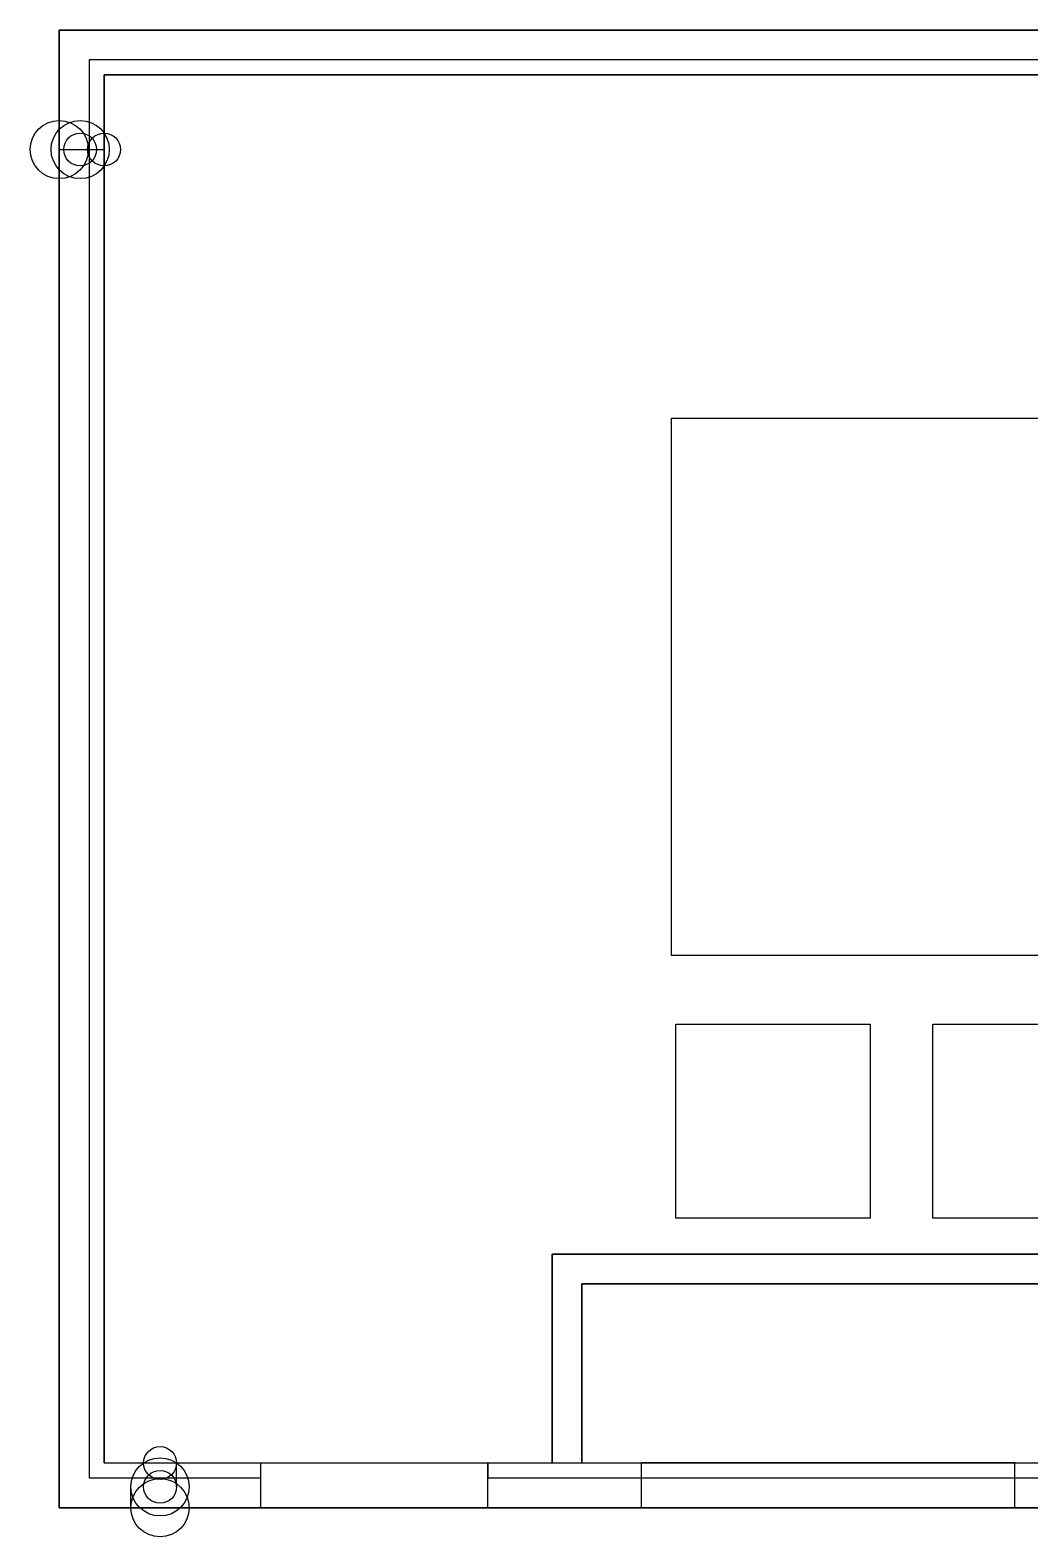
# Model space of a CAD drawing. Extents: x -67 to 67, y -52 to 49.
# Drawn here: x -67 to 0, y -52 to 49 of the extents above; entities that cross this region are included whole.
import ezdxf

# ---------------------------------------------------------------- set-up
doc = ezdxf.new("R2010")
doc.units = 0
doc.layers.add('Cut', color=7, linetype='CONTINUOUS')

msp = doc.modelspace()

# ---------------------------------------------------------------- linework, layer by layer
at = {"layer": 'Cut'}
for p, q in [((-65, 49), (-65, 49, -2)), ((-65, 49), (65, 49)), ((-65, 49, -2), (65, 49, -2)), ((-65, 49), (-65, 49, -2)), ((-65, -50), (-65, 49)), ((-65, -50, -2), (-65, 49, -2)), ((-65, 49), (65, 49)), ((-65, -50), (-65, 49)), ((-65, 49, -2), (-65, 49, -26)), ((-65, 49, -2), (65, 49, -2)), ((65, 49, -26), (-65, 49, -26)), ((-65, 49, -2), (-65, 49, -26)), ((-65, -50, -2), (-65, 49, -2)), ((-65, 49, -26), (-65, -50, -26)), ((-65, 49, -26), (-65, -50, -26)), ((65, 49, -26), (-65, 49, -26)), ((63, 47, -26), (-63, 47, -26)), ((-63, 47, -26), (-63, -48, -26)), ((-63, 47, -26), (-63, 47, -24)), ((63, 47, -26), (-63, 47, -26)), ((63, 47, -24), (-63, 47, -24)), ((-63, 47, -26), (-63, 47, -24)), ((-63, 47, -26), (-63, -48, -26)), ((-63, 47, -24), (-63, -48, -24)), ((-63, 47, -24), (-63, -48, -24)), ((63, 47, -24), (-63, 47, -24)), ((-62, 46, -2), (62, 46, -2)), ((-62, -47, -2), (-62, 46, -2)), ((-62, 46, -2), (62, 46, -2)), ((62, 46, -24), (-62, 46, -24)), ((-62, 46, -2), (-62, 46, -24)), ((-62, -47, -2), (-62, 46, -2)), ((-62, 46, -2), (-62, 46, -24)), ((-62, 46, -24), (-62, -47, -24)), ((62, 46, -24), (-62, 46, -24)), ((-62, 46, -24), (-62, -47, -24)), ((-65, 41, -17.05), (-63.6, 41, -17.05)), ((-65, 41, -17.05), (-63.6, 41, -17.05)), ((-63.6, 41, -17.9), (-62, 41, -17.9)), ((-63.6, 41, -17.9), (-62, 41, -17.9)), ((-24, 23), (24, 23)), ((-24, -13), (-24, 23)), ((-24, 23), (-24, 23, -2)), ((-24, 23), (24, 23)), ((-24, 23, -2), (24, 23, -2)), ((-24, 23), (-24, 23, -2)), ((-24, -13), (-24, 23)), ((-24, -13, -2), (-24, 23, -2)), ((-24, 23, -2), (24, 23, -2)), ((-24, -13, -2), (-24, 23, -2)), ((24, -13), (-24, -13)), ((-24, -13), (-24, -13, -2)), ((-24, -13), (-24, -13, -2)), ((24, -13), (-24, -13)), ((24, -13, -2), (-24, -13, -2)), ((24, -13, -2), (-24, -13, -2)), ((-23.7, -17.6), (-10.7, -17.6)), ((-23.7, -30.6), (-23.7, -17.6)), ((-23.7, -17.6), (-23.7, -17.6, -2)), ((-23.7, -17.6), (-10.7, -17.6)), ((-23.7, -17.6, -2), (-10.7, -17.6, -2)), ((-23.7, -17.6), (-23.7, -17.6, -2)), ((-23.7, -30.6), (-23.7, -17.6)), ((-23.7, -30.6, -2), (-23.7, -17.6, -2)), ((-23.7, -17.6, -2), (-10.7, -17.6, -2)), ((-23.7, -30.6, -2), (-23.7, -17.6, -2)), ((-10.7, -17.6), (-10.7, -30.6)), ((-10.7, -17.6), (-10.7, -17.6, -2)), ((-10.7, -17.6), (-10.7, -17.6, -2)), ((-10.7, -17.6), (-10.7, -30.6)), ((-10.7, -17.6, -2), (-10.7, -30.6, -2)), ((-10.7, -17.6, -2), (-10.7, -30.6, -2)), ((-6.5, -17.6), (6.5, -17.6)), ((-6.5, -30.6), (-6.5, -17.6)), ((-6.5, -17.6), (-6.5, -17.6, -2)), ((-6.5, -17.6), (6.5, -17.6)), ((-6.5, -17.6, -2), (6.5, -17.6, -2)), ((-6.5, -17.6), (-6.5, -17.6, -2)), ((-6.5, -30.6), (-6.5, -17.6)), ((-6.5, -30.6, -2), (-6.5, -17.6, -2)), ((-6.5, -17.6, -2), (6.5, -17.6, -2)), ((-6.5, -30.6, -2), (-6.5, -17.6, -2)), ((-10.7, -30.6), (-23.7, -30.6)), ((-23.7, -30.6), (-23.7, -30.6, -2)), ((-23.7, -30.6), (-23.7, -30.6, -2)), ((-10.7, -30.6), (-23.7, -30.6)), ((-10.7, -30.6, -2), (-23.7, -30.6, -2)), ((-10.7, -30.6, -2), (-23.7, -30.6, -2)), ((-10.7, -30.6), (-10.7, -30.6, -2)), ((-10.7, -30.6), (-10.7, -30.6, -2)), ((6.5, -30.6), (-6.5, -30.6)), ((-6.5, -30.6), (-6.5, -30.6, -2)), ((-6.5, -30.6), (-6.5, -30.6, -2)), ((6.5, -30.6), (-6.5, -30.6)), ((6.5, -30.6, -2), (-6.5, -30.6, -2)), ((6.5, -30.6, -2), (-6.5, -30.6, -2)), ((-32, -33), (-32, -47)), ((30, -33), (-32, -33)), ((30, -33), (-32, -33)), ((-32, -33), (-32, -47)), ((-32, -47, -2), (-32, -33, -2)), ((-32, -33, -2), (30, -33, -2)), ((-32, -47, -2), (-32, -33, -2)), ((-32, -33, -19.4), (-32, -47, -19.4)), ((-32, -33, -2), (-32, -33, -19.4)), ((-32, -33, -2), (30, -33, -2)), ((-32, -33, -2), (-32, -33, -19.4)), ((30, -33, -19.4), (-32, -33, -19.4)), ((30, -33, -19.4), (-32, -33, -19.4)), ((-32, -33, -19.4), (-32, -47, -19.4)), ((-30, -35), (28, -35)), ((-30, -47), (-30, -35)), ((-30, -47), (-30, -35)), ((-30, -35), (28, -35)), ((-30, -47, -19.4), (-30, -35, -19.4)), ((-30, -35, -19.4), (28, -35, -19.4)), ((-30, -35, -2), (-30, -47, -2)), ((-30, -35, -2), (-30, -35, -19.4)), ((-30, -47, -19.4), (-30, -35, -19.4)), ((28, -35, -2), (-30, -35, -2)), ((-30, -35, -2), (-30, -47, -2)), ((28, -35, -2), (-30, -35, -2)), ((-30, -35, -19.4), (28, -35, -19.4)), ((-30, -35, -2), (-30, -35, -19.4)), ((-62, -47, -2), (-32, -47, -2)), ((-62, -47, -2), (-32, -47, -2)), ((-62, -47, -24), (-51.5, -47, -24)), ((-62, -47, -2), (-62, -47, -24)), ((-62, -47, -2), (-62, -47, -24)), ((-62, -47, -24), (-51.5, -47, -24)), ((-57.15, -48.6, -19), (-57.15, -47, -19)), ((-57.15, -48.6, -19), (-57.15, -47, -19)), ((-51.5, -50, -7.9), (-51.5, -47, -7.9)), ((-51.5, -47, -24), (-51.5, -47, -7.9)), ((-51.5, -48, -24), (-51.5, -47, -24)), ((-51.5, -47, -7.9), (-36.3, -47, -7.9)), ((-51.5, -50, -7.9), (-51.5, -47, -7.9)), ((-51.5, -47, -7.9), (-36.3, -47, -7.9)), ((-51.5, -47, -24), (-51.5, -47, -7.9)), ((-51.5, -48, -24), (-51.5, -47, -24)), ((-36.3, -50, -7.9), (-36.3, -47, -7.9)), ((-36.3, -47, -24), (-36.3, -48, -24)), ((-36.3, -47, -7.9), (-36.3, -47, -24)), ((-36.3, -50, -7.9), (-36.3, -47, -7.9)), ((-36.3, -47, -24), (31.3, -47, -24)), ((-36.3, -47, -7.9), (-36.3, -47, -24)), ((-36.3, -47, -24), (-36.3, -48, -24)), ((-36.3, -47, -24), (31.3, -47, -24)), ((-32, -47), (-30, -47)), ((-32, -47), (-30, -47)), ((-32, -47, -2), (-32, -47, -19.4)), ((-32, -47, -19.4), (-30, -47, -19.4)), ((-32, -47, -2), (-32, -47, -19.4)), ((-32, -47, -19.4), (-30, -47, -19.4)), ((-30, -47, -2), (-30, -47, -19.4)), ((-30, -47, -2), (28, -47, -2)), ((-30, -47, -2), (-30, -47, -19.4)), ((-30, -47, -2), (28, -47, -2)), ((-26, -50, -20), (-26, -47, -20)), ((-26, -47, -23), (-26, -47, -20)), ((-26, -50, -23), (-26, -47, -23)), ((-26, -50, -23), (-26, -47, -23)), ((-1, -47, -23), (-26, -47, -23)), ((-26, -47, -20), (-1, -47, -20)), ((-26, -50, -20), (-26, -47, -20)), ((-26, -50, -15), (-26, -47, -15)), ((-26, -47, -18), (-26, -47, -15)), ((-26, -50, -18), (-26, -47, -18)), ((-26, -50, -18), (-26, -47, -18)), ((-1, -47, -18), (-26, -47, -18)), ((-26, -47, -15), (-1, -47, -15)), ((-26, -50, -15), (-26, -47, -15)), ((-26, -50, -10), (-26, -47, -10)), ((-26, -47, -13), (-26, -47, -10)), ((-26, -50, -13), (-26, -47, -13)), ((-26, -50, -13), (-26, -47, -13)), ((-1, -47, -13), (-26, -47, -13)), ((-26, -47, -10), (-1, -47, -10)), ((-26, -50, -10), (-26, -47, -10)), ((-26, -50, -5), (-26, -47, -5)), ((-26, -47, -8), (-26, -47, -5)), ((-26, -50, -8), (-26, -47, -8)), ((-26, -50, -8), (-26, -47, -8)), ((-1, -47, -8), (-26, -47, -8)), ((-26, -47, -5), (-1, -47, -5)), ((-26, -50, -5), (-26, -47, -5)), ((-26, -47, -23), (-26, -47, -20)), ((-1, -47, -23), (-26, -47, -23)), ((-26, -47, -20), (-1, -47, -20)), ((-26, -47, -18), (-26, -47, -15)), ((-1, -47, -18), (-26, -47, -18)), ((-26, -47, -15), (-1, -47, -15)), ((-26, -47, -13), (-26, -47, -10)), ((-1, -47, -13), (-26, -47, -13)), ((-26, -47, -10), (-1, -47, -10)), ((-26, -47, -8), (-26, -47, -5)), ((-1, -47, -8), (-26, -47, -8)), ((-26, -47, -5), (-1, -47, -5)), ((-1, -50, -23), (-1, -47, -23)), ((-1, -50, -20), (-1, -47, -20)), ((-1, -50, -23), (-1, -47, -23)), ((-1, -47, -20), (-1, -47, -23)), ((-1, -50, -20), (-1, -47, -20)), ((-1, -50, -18), (-1, -47, -18)), ((-1, -50, -15), (-1, -47, -15)), ((-1, -50, -18), (-1, -47, -18)), ((-1, -47, -15), (-1, -47, -18)), ((-1, -50, -15), (-1, -47, -15)), ((-1, -50, -13), (-1, -47, -13)), ((-1, -50, -10), (-1, -47, -10)), ((-1, -50, -13), (-1, -47, -13)), ((-1, -47, -10), (-1, -47, -13)), ((-1, -50, -10), (-1, -47, -10)), ((-1, -50, -8), (-1, -47, -8)), ((-1, -50, -5), (-1, -47, -5)), ((-1, -50, -8), (-1, -47, -8)), ((-1, -47, -5), (-1, -47, -8)), ((-1, -50, -5), (-1, -47, -5)), ((-1, -47, -20), (-1, -47, -23)), ((-1, -47, -15), (-1, -47, -18)), ((-1, -47, -10), (-1, -47, -13)), ((-1, -47, -5), (-1, -47, -8)), ((-63, -48, -26), (-51.5, -48, -26)), ((-63, -48, -26), (-63, -48, -24)), ((-63, -48, -26), (-51.5, -48, -26)), ((-63, -48, -24), (-51.5, -48, -24)), ((-63, -48, -26), (-63, -48, -24)), ((-63, -48, -24), (-51.5, -48, -24)), ((-51.5, -50, -26), (-51.5, -48, -26)), ((-51.5, -48, -24), (-51.5, -48, -26)), ((-51.5, -48, -24), (-51.5, -48, -26)), ((-51.5, -50, -26), (-51.5, -48, -26)), ((-36.3, -50, -26), (-36.3, -48, -26)), ((-36.3, -48, -26), (-36.3, -48, -24)), ((-36.3, -50, -26), (-36.3, -48, -26)), ((-36.3, -48, -26), (31.3, -48, -26)), ((-36.3, -48, -26), (31.3, -48, -26)), ((-36.3, -48, -24), (31.3, -48, -24)), ((-36.3, -48, -26), (-36.3, -48, -24)), ((-36.3, -48, -24), (31.3, -48, -24)), ((-60.2, -50, -19), (-60.2, -48.6, -19)), ((-60.2, -50, -19), (-60.2, -48.6, -19)), ((-65, -50), (-65, -50, -2)), ((65, -50), (-65, -50)), ((-65, -50), (-65, -50, -2)), ((65, -50), (-65, -50)), ((65, -50, -2), (-65, -50, -2)), ((-65, -50, -2), (-65, -50, -26)), ((-65, -50, -26), (-51.5, -50, -26)), ((65, -50, -2), (-65, -50, -2)), ((-65, -50, -2), (-65, -50, -26)), ((-65, -50, -26), (-51.5, -50, -26)), ((-51.5, -50, -26), (-51.5, -50, -7.9)), ((-51.5, -50, -7.9), (-36.3, -50, -7.9)), ((-51.5, -50, -26), (-51.5, -50, -7.9)), ((-51.5, -50, -7.9), (-36.3, -50, -7.9)), ((-36.3, -50, -7.9), (-36.3, -50, -26)), ((-36.3, -50, -26), (31.3, -50, -26)), ((-36.3, -50, -7.9), (-36.3, -50, -26)), ((-36.3, -50, -26), (31.3, -50, -26)), ((-26, -50, -23), (-26, -50, -20)), ((-1, -50, -23), (-26, -50, -23)), ((-26, -50, -20), (-1, -50, -20)), ((-26, -50, -18), (-26, -50, -15)), ((-1, -50, -18), (-26, -50, -18)), ((-26, -50, -15), (-1, -50, -15)), ((-26, -50, -13), (-26, -50, -10)), ((-1, -50, -13), (-26, -50, -13)), ((-26, -50, -10), (-1, -50, -10)), ((-26, -50, -8), (-26, -50, -5)), ((-1, -50, -8), (-26, -50, -8)), ((-26, -50, -5), (-1, -50, -5)), ((-26, -50, -23), (-26, -50, -20)), ((-1, -50, -23), (-26, -50, -23)), ((-26, -50, -20), (-1, -50, -20)), ((-26, -50, -18), (-26, -50, -15)), ((-1, -50, -18), (-26, -50, -18)), ((-26, -50, -15), (-1, -50, -15)), ((-26, -50, -13), (-26, -50, -10)), ((-1, -50, -13), (-26, -50, -13)), ((-26, -50, -10), (-1, -50, -10)), ((-26, -50, -8), (-26, -50, -5)), ((-1, -50, -8), (-26, -50, -8)), ((-26, -50, -5), (-1, -50, -5)), ((-1, -50, -20), (-1, -50, -23)), ((-1, -50, -15), (-1, -50, -18)), ((-1, -50, -10), (-1, -50, -13)), ((-1, -50, -5), (-1, -50, -8)), ((-1, -50, -20), (-1, -50, -23)), ((-1, -50, -15), (-1, -50, -18)), ((-1, -50, -10), (-1, -50, -13)), ((-1, -50, -5), (-1, -50, -8))]:
    msp.add_line(p, q, dxfattribs=at)
for centre, radius in [((-65, 41), 1.95), ((-65, 41), 1.95), ((-63.6, 41), 1.95), ((-63.6, 41), 1.95), ((-63.6, 41), 1.1), ((-63.6, 41), 1.1), ((-62, 41), 1.1), ((-62, 41), 1.1), ((-58.25, -47), 1.1), ((-58.25, -47), 1.1), ((-58.25, -48.6), 1.95), ((-58.25, -48.6), 1.95), ((-58.25, -50), 1.95), ((-58.25, -50), 1.95), ((-58.25, -48.6), 1.1), ((-58.25, -48.6), 1.1)]:
    msp.add_circle(centre, radius, dxfattribs=at)

doc.saveas('drawing.dxf')
